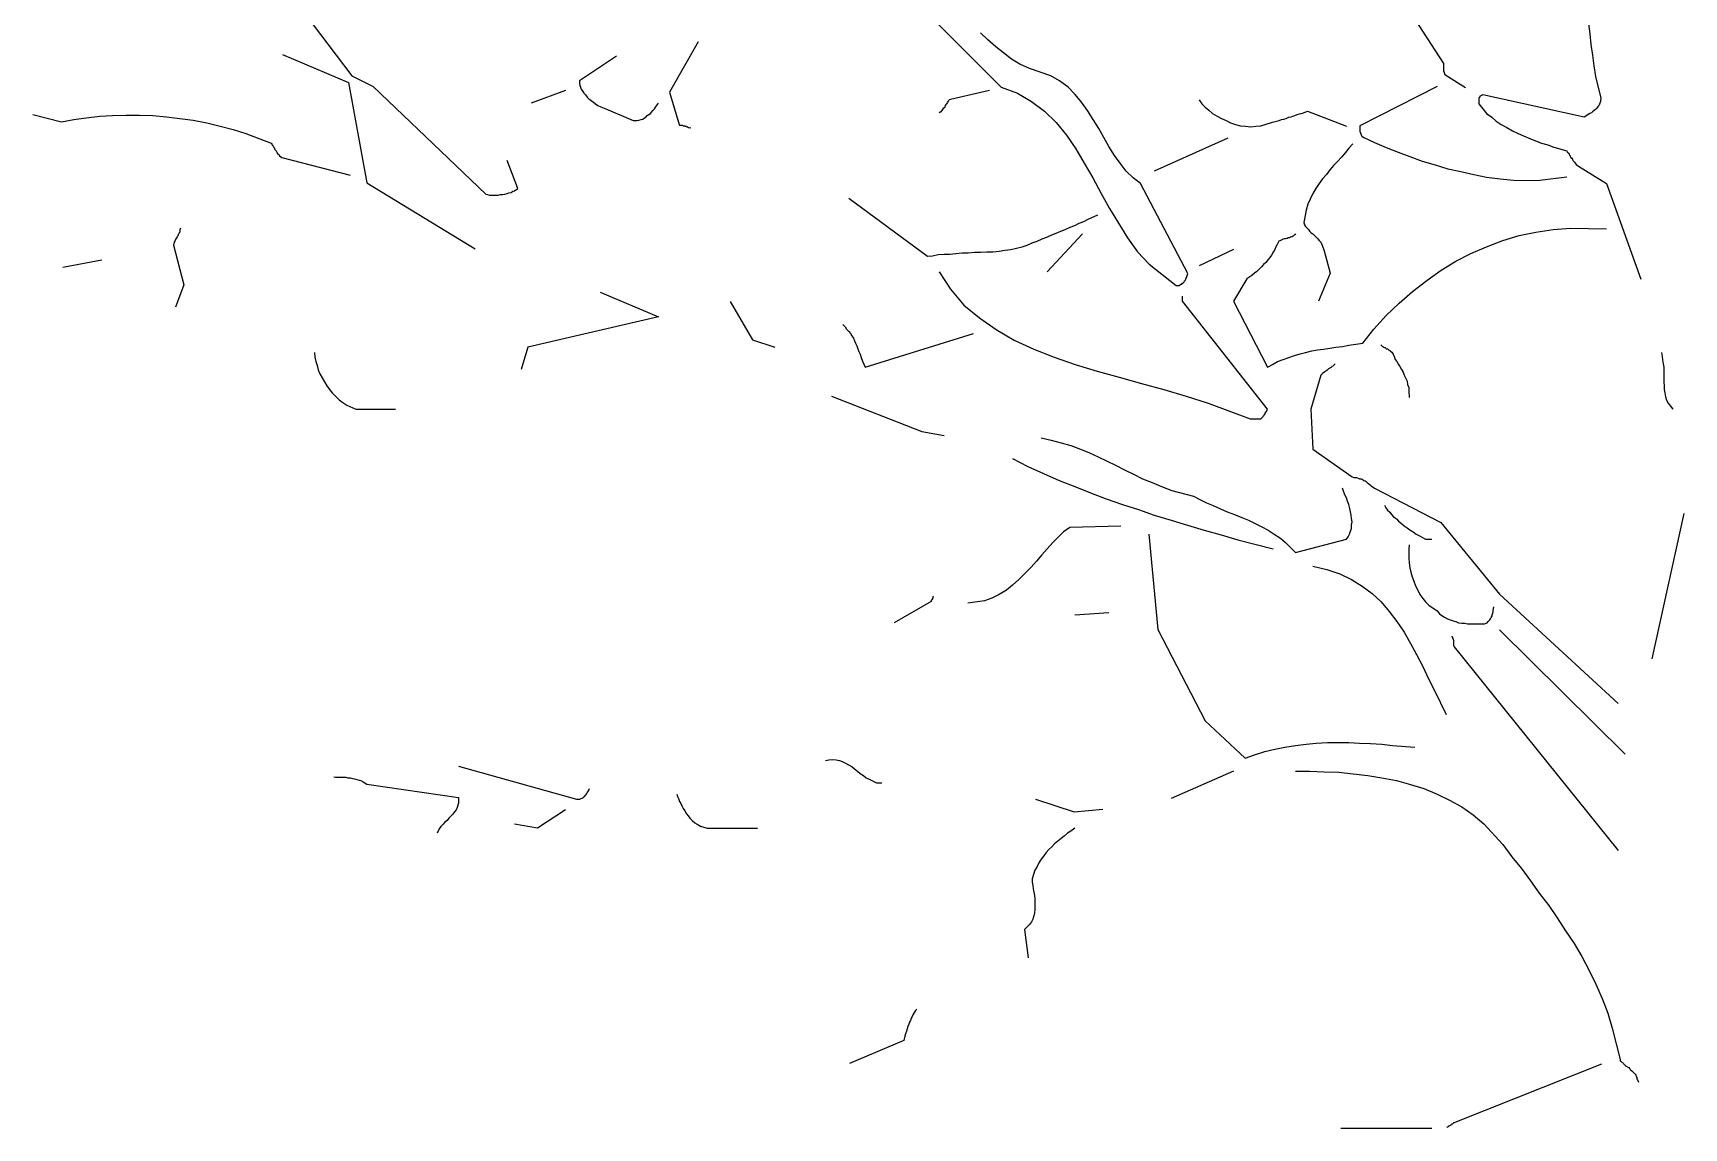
# Model space of a CAD drawing. Header units: metres. Extents: x -3.29 to 3.48, y 0 to 9.4.
# Drawn here: x -3.042 to -0.044, y 3.668 to 5.656 of the extents above; entities that cross this region are included whole.
import ezdxf

# ---------------------------------------------------------------- set-up
doc = ezdxf.new("R2010")
doc.units = ezdxf.units.M
doc.header["$LTSCALE"] = 0.2

msp = doc.modelspace()

# ---------------------------------------------------------------- linework, layer by layer
msp.add_line((-0.0445, 4.7832), (-0.103, 4.5193))
at = {"flags": 128}
for points in [[(-1.582, 5.856), (-1.2839, 5.5579), (-1.2544, 5.5467), (-1.2289, 5.5314), (-1.2055, 5.5141), (-1.1841, 5.4938), (-1.1658, 5.4704), (-1.1485, 5.446), (-1.1333, 5.4195), (-1.118, 5.3931), (-1.1028, 5.3646), (-1.0875, 5.3371), (-1.0712, 5.3107), (-1.0549, 5.2842), (-1.0366, 5.2588), (-1.0153, 5.2364), (-0.9664, 5.1977), (-0.9644, 5.1977), (-0.9634, 5.1977), (-0.9613, 5.1977), (-0.9593, 5.1987), (-0.9583, 5.1998), (-0.9562, 5.1998), (-0.9552, 5.2018), (-0.9532, 5.2028), (-0.9522, 5.2038), (-0.9512, 5.2059), (-0.9501, 5.2069), (-0.9491, 5.2089), (-0.9481, 5.211), (-0.9471, 5.214), (-0.9451, 5.2191), (-1.0315, 5.3829), (-1.0448, 5.3931), (-1.057, 5.4053), (-1.0682, 5.4195), (-1.0783, 5.4338), (-1.0885, 5.4501), (-1.0977, 5.4663), (-1.1068, 5.4826), (-1.117, 5.4989), (-1.1272, 5.5152), (-1.1384, 5.5304), (-1.1496, 5.5447), (-1.1628, 5.5579), (-1.178, 5.5691), (-1.1943, 5.5782), (-1.233, 5.5915), (-1.2503, 5.5996), (-1.2655, 5.6088), (-1.2798, 5.62), (-1.294, 5.6312), (-1.3083, 5.6434), (-1.3215, 5.6566)], [(-0.6012, 5.7858), (-0.4811, 5.6006), (-0.4811, 5.5986), (-0.4811, 5.5976), (-0.4811, 5.5966), (-0.4811, 5.5945), (-0.4811, 5.5935), (-0.4811, 5.5925), (-0.4811, 5.5905), (-0.4811, 5.5894), (-0.4811, 5.5884), (-0.4811, 5.5864), (-0.4801, 5.5854), (-0.4801, 5.5844), (-0.4791, 5.5823), (-0.4791, 5.5813), (-0.477, 5.5793), (-0.4414, 5.5569)], [(-2.5485, 5.6912), (-2.463, 5.5782), (-2.4244, 5.5589), (-2.2199, 5.3636), (-2.2168, 5.3626), (-2.2138, 5.3615), (-2.2097, 5.3615), (-2.2056, 5.3615), (-2.2016, 5.3615), (-2.1975, 5.3615), (-2.1934, 5.3626), (-2.1894, 5.3626), (-2.1853, 5.3636), (-2.1812, 5.3646), (-2.1782, 5.3656), (-2.1741, 5.3666), (-2.171, 5.3687), (-2.168, 5.3697), (-2.1619, 5.3737), (-2.1812, 5.4246)], [(-0.2176, 5.6729), (-0.2156, 5.6546), (-0.2135, 5.6352), (-0.2105, 5.6159), (-0.2084, 5.5966), (-0.2054, 5.5772), (-0.1952, 5.5376), (-0.1962, 5.5335), (-0.1962, 5.5314), (-0.1973, 5.5284), (-0.1983, 5.5253), (-0.2003, 5.5233), (-0.2013, 5.5213), (-0.2034, 5.5192), (-0.2054, 5.5172), (-0.2074, 5.5152), (-0.2105, 5.5131), (-0.2125, 5.5111), (-0.2156, 5.5101), (-0.2186, 5.508), (-0.2207, 5.506), (-0.2257, 5.503), (-0.4099, 5.5437), (-0.4119, 5.5426), (-0.4129, 5.5426), (-0.414, 5.5416), (-0.415, 5.5416), (-0.415, 5.5406), (-0.416, 5.5396), (-0.416, 5.5386), (-0.417, 5.5386), (-0.417, 5.5376), (-0.417, 5.5355), (-0.417, 5.5345), (-0.417, 5.5335), (-0.417, 5.5325), (-0.417, 5.5304), (-0.417, 5.5274), (-0.4099, 5.5182), (-0.4028, 5.5101), (-0.3936, 5.503), (-0.3855, 5.4958), (-0.3763, 5.4897), (-0.3661, 5.4846), (-0.356, 5.4785), (-0.3458, 5.4735), (-0.3356, 5.4694), (-0.3244, 5.4643), (-0.3143, 5.4602), (-0.3031, 5.4562), (-0.2919, 5.4531), (-0.2807, 5.449), (-0.2573, 5.4419), (-0.2563, 5.4399), (-0.2552, 5.4389), (-0.2542, 5.4378), (-0.2532, 5.4358), (-0.2522, 5.4338), (-0.2512, 5.4328), (-0.2502, 5.4307), (-0.2481, 5.4287), (-0.2471, 5.4267), (-0.2461, 5.4246), (-0.2451, 5.4236), (-0.243, 5.4216), (-0.242, 5.4195), (-0.24, 5.4175), (-0.2359, 5.4144), (-0.185, 5.3829), (-0.123, 5.2089)], [(-1.8343, 5.6403), (-1.8862, 5.5487), (-1.8689, 5.4897), (-1.8679, 5.4887), (-1.8668, 5.4887), (-1.8658, 5.4887), (-1.8638, 5.4887), (-1.8628, 5.4887), (-1.8617, 5.4877), (-1.8597, 5.4877), (-1.8587, 5.4877), (-1.8577, 5.4867), (-1.8556, 5.4867), (-1.8546, 5.4857), (-1.8536, 5.4857), (-1.8516, 5.4846), (-1.8506, 5.4846), (-1.8475, 5.4836)], [(-2.5892, 5.6169), (-2.4691, 5.566), (-2.4356, 5.3839), (-2.2392, 5.2639)], [(-1.9828, 5.6139), (-2.05, 5.5691), (-2.05, 5.565), (-2.049, 5.561), (-2.0479, 5.5579), (-2.0469, 5.5538), (-2.0439, 5.5498), (-2.0418, 5.5467), (-2.0388, 5.5437), (-2.0357, 5.5396), (-2.0327, 5.5365), (-2.0286, 5.5335), (-2.0245, 5.5304), (-2.0205, 5.5274), (-2.0164, 5.5243), (-2.0113, 5.5223), (-2.0022, 5.5182), (-1.9523, 5.4969), (-1.9492, 5.4969), (-1.9452, 5.4969), (-1.9421, 5.4979), (-1.9381, 5.4989), (-1.935, 5.4999), (-1.932, 5.5019), (-1.9289, 5.504), (-1.9269, 5.506), (-1.9238, 5.508), (-1.9208, 5.5101), (-1.9187, 5.5131), (-1.9167, 5.5152), (-1.9136, 5.5182), (-1.9116, 5.5213), (-1.9065, 5.5284)], [(-2.0754, 5.5518), (-2.1375, 5.5284)], [(-1.3052, 5.5518), (-1.3764, 5.5355), (-1.3785, 5.5345), (-1.3795, 5.5335), (-1.3805, 5.5325), (-1.3815, 5.5304), (-1.3825, 5.5294), (-1.3836, 5.5274), (-1.3846, 5.5264), (-1.3856, 5.5243), (-1.3866, 5.5223), (-1.3876, 5.5203), (-1.3897, 5.5192), (-1.3907, 5.5172), (-1.3917, 5.5152), (-1.3937, 5.5131), (-1.3968, 5.5111)], [(-0.4923, 5.5589), (-0.6327, 5.4877), (-0.6327, 5.4857), (-0.6327, 5.4846), (-0.6327, 5.4836), (-0.6327, 5.4816), (-0.6327, 5.4806), (-0.6327, 5.4796), (-0.6327, 5.4775), (-0.6327, 5.4765), (-0.6317, 5.4755), (-0.6317, 5.4735), (-0.6307, 5.4724), (-0.6307, 5.4714), (-0.6297, 5.4694), (-0.6286, 5.4684), (-0.6256, 5.4663), (-0.6063, 5.4572), (-0.5849, 5.448), (-0.5635, 5.4399), (-0.5422, 5.4317), (-0.5198, 5.4236), (-0.4964, 5.4165), (-0.473, 5.4094), (-0.4496, 5.4043), (-0.4262, 5.3992), (-0.4028, 5.3941), (-0.3784, 5.391), (-0.3539, 5.389), (-0.3295, 5.388), (-0.3061, 5.389), (-0.2573, 5.3951)], [(-0.9247, 5.5345), (-0.9196, 5.5274), (-0.9135, 5.5213), (-0.9074, 5.5162), (-0.9003, 5.5101), (-0.8921, 5.505), (-0.884, 5.5009), (-0.8759, 5.4969), (-0.8677, 5.4928), (-0.8586, 5.4897), (-0.8494, 5.4877), (-0.8403, 5.4867), (-0.8311, 5.4857), (-0.8219, 5.4867), (-0.8128, 5.4877), (-0.7935, 5.4938), (-0.7894, 5.4948), (-0.7843, 5.4958), (-0.7792, 5.4969), (-0.7751, 5.4989), (-0.7711, 5.4999), (-0.767, 5.5009), (-0.7619, 5.503), (-0.7578, 5.504), (-0.7548, 5.505), (-0.7507, 5.506), (-0.7467, 5.508), (-0.7426, 5.5091), (-0.7395, 5.5101), (-0.7355, 5.5111), (-0.7283, 5.5141), (-0.6571, 5.4867)], [(-3.042, 5.508), (-2.9901, 5.4948), (-2.9677, 5.4989), (-2.9453, 5.5019), (-2.9209, 5.505), (-2.8975, 5.506), (-2.8731, 5.507), (-2.8486, 5.507), (-2.8242, 5.506), (-2.7998, 5.504), (-2.7754, 5.5009), (-2.751, 5.4979), (-2.7266, 5.4928), (-2.7021, 5.4867), (-2.6787, 5.4806), (-2.6553, 5.4735), (-2.6096, 5.4562), (-2.6085, 5.4541), (-2.6075, 5.4531), (-2.6065, 5.4511), (-2.6055, 5.4501), (-2.6045, 5.448), (-2.6034, 5.447), (-2.6034, 5.445), (-2.6014, 5.4429), (-2.6004, 5.4419), (-2.5994, 5.4399), (-2.5984, 5.4378), (-2.5973, 5.4358), (-2.5953, 5.4348), (-2.5943, 5.4328), (-2.5902, 5.4297), (-2.4661, 5.3982)], [(-0.8728, 5.4653), (-1.0061, 5.4053)], [(-0.6459, 5.4551), (-0.6531, 5.447), (-0.6592, 5.4389), (-0.6663, 5.4307), (-0.6734, 5.4226), (-0.6805, 5.4155), (-0.6876, 5.4073), (-0.6938, 5.3992), (-0.7009, 5.391), (-0.707, 5.3829), (-0.7131, 5.3737), (-0.7182, 5.3646), (-0.7233, 5.3544), (-0.7273, 5.3453), (-0.7304, 5.3341), (-0.7344, 5.3117), (-0.7334, 5.3076), (-0.7314, 5.3046), (-0.7294, 5.3025), (-0.7263, 5.2995), (-0.7243, 5.2964), (-0.7212, 5.2934), (-0.7182, 5.2913), (-0.7151, 5.2883), (-0.7121, 5.2852), (-0.709, 5.2822), (-0.707, 5.2791), (-0.7039, 5.2761), (-0.7019, 5.272), (-0.7009, 5.269), (-0.6978, 5.2608), (-0.6866, 5.2201), (-0.708, 5.1692)], [(-1.5606, 5.3564), (-1.4182, 5.2506), (-1.409, 5.2517), (-1.3988, 5.2537), (-1.3876, 5.2547), (-1.3775, 5.2547), (-1.3663, 5.2557), (-1.3551, 5.2567), (-1.3439, 5.2567), (-1.3327, 5.2578), (-1.3215, 5.2578), (-1.3103, 5.2588), (-1.2991, 5.2588), (-1.2879, 5.2598), (-1.2778, 5.2618), (-1.2666, 5.2628), (-1.2462, 5.2679), (-1.2371, 5.271), (-1.2279, 5.2751), (-1.2187, 5.2781), (-1.2096, 5.2822), (-1.2014, 5.2852), (-1.1923, 5.2893), (-1.1841, 5.2924), (-1.176, 5.2964), (-1.1679, 5.2995), (-1.1587, 5.3035), (-1.1506, 5.3066), (-1.1424, 5.3107), (-1.1343, 5.3137), (-1.1262, 5.3178), (-1.1089, 5.3259)], [(-2.7744, 5.3015), (-2.7754, 5.2985), (-2.7754, 5.2964), (-2.7754, 5.2944), (-2.7764, 5.2934), (-2.7774, 5.2913), (-2.7784, 5.2903), (-2.7784, 5.2883), (-2.7795, 5.2873), (-2.7805, 5.2862), (-2.7815, 5.2842), (-2.7825, 5.2822), (-2.7835, 5.2812), (-2.7845, 5.2781), (-2.7856, 5.2761), (-2.7866, 5.271), (-2.7683, 5.1987), (-2.7835, 5.1581)], [(-1.1363, 5.2913), (-1.2004, 5.2222)], [(-0.7497, 5.2913), (-0.7507, 5.2893), (-0.7517, 5.2893), (-0.7528, 5.2883), (-0.7538, 5.2873), (-0.7558, 5.2862), (-0.7568, 5.2862), (-0.7589, 5.2852), (-0.7609, 5.2842), (-0.7629, 5.2842), (-0.765, 5.2832), (-0.768, 5.2822), (-0.7701, 5.2822), (-0.7731, 5.2812), (-0.7751, 5.2801), (-0.7802, 5.2781), (-0.7833, 5.272), (-0.7853, 5.2679), (-0.7874, 5.2628), (-0.7904, 5.2578), (-0.7935, 5.2527), (-0.7965, 5.2486), (-0.7996, 5.2445), (-0.8036, 5.2394), (-0.8077, 5.2354), (-0.8118, 5.2313), (-0.8158, 5.2272), (-0.8199, 5.2232), (-0.824, 5.2201), (-0.8291, 5.216), (-0.8382, 5.2099), (-0.8626, 5.1692), (-0.8006, 5.0492), (-0.7914, 5.0543), (-0.7823, 5.0594), (-0.7721, 5.0634), (-0.7619, 5.0665), (-0.7517, 5.0706), (-0.7416, 5.0736), (-0.7314, 5.0756), (-0.7202, 5.0787), (-0.71, 5.0807), (-0.6988, 5.0817), (-0.6876, 5.0838), (-0.6765, 5.0858), (-0.6642, 5.0868), (-0.6531, 5.0889), (-0.6276, 5.0929), (-0.6073, 5.1184), (-0.5849, 5.1428), (-0.5615, 5.1652), (-0.5371, 5.1865), (-0.5116, 5.2069), (-0.4852, 5.2252), (-0.4587, 5.2415), (-0.4313, 5.2557), (-0.4028, 5.2679), (-0.3733, 5.2791), (-0.3438, 5.2883), (-0.3132, 5.2944), (-0.2817, 5.2995), (-0.2502, 5.3015), (-0.185, 5.3005)], [(-0.8626, 5.2628), (-0.9247, 5.2333)], [(-2.9168, 5.2435), (-2.988, 5.2303)], [(-1.3968, 5.2222), (-1.3764, 5.1906), (-1.352, 5.1621), (-1.3235, 5.1387), (-1.293, 5.1174), (-1.2605, 5.098), (-1.2248, 5.0817), (-1.1882, 5.0675), (-1.1496, 5.0543), (-1.1099, 5.0421), (-1.0702, 5.0309), (-1.0295, 5.0197), (-0.9888, 5.0085), (-0.9481, 4.9963), (-0.9084, 4.9841), (-0.8321, 4.9556), (-0.8311, 4.9556), (-0.8291, 4.9556), (-0.827, 4.9556), (-0.825, 4.9556), (-0.824, 4.9556), (-0.8219, 4.9556), (-0.8209, 4.9556), (-0.8189, 4.9556), (-0.8179, 4.9556), (-0.8169, 4.9556), (-0.8158, 4.9556), (-0.8148, 4.9556), (-0.8138, 4.9556), (-0.8128, 4.9556), (-0.8118, 4.9566), (-0.8108, 4.9576), (-0.8097, 4.9576), (-0.8097, 4.9586), (-0.8087, 4.9597), (-0.8077, 4.9607), (-0.8067, 4.9617), (-0.8067, 4.9627), (-0.8057, 4.9637), (-0.8047, 4.9647), (-0.8047, 4.9658), (-0.8036, 4.9678), (-0.8026, 4.9688), (-0.8006, 4.9729), (-0.9552, 5.1692), (-0.9552, 5.1703), (-0.9552, 5.1713), (-0.9552, 5.1723), (-0.9552, 5.1733), (-0.9552, 5.1743), (-0.9552, 5.1753), (-0.9552, 5.1764), (-0.9552, 5.1774), (-0.9552, 5.1784)], [(-2.0123, 5.1855), (-1.9065, 5.1408), (-2.1436, 5.0858), (-2.1558, 5.0451)], [(-1.7763, 5.1682), (-1.7356, 5.099), (-1.6949, 5.0858)], [(-1.5718, 5.1265), (-1.5677, 5.1224), (-1.5647, 5.1184), (-1.5606, 5.1143), (-1.5575, 5.1102), (-1.5555, 5.1062), (-1.5525, 5.1021), (-1.5504, 5.097), (-1.5484, 5.0929), (-1.5463, 5.0879), (-1.5443, 5.0828), (-1.5423, 5.0777), (-1.5402, 5.0726), (-1.5382, 5.0665), (-1.5362, 5.0604), (-1.5311, 5.0492), (-1.3347, 5.1102)], [(-2.5312, 5.0756), (-2.5302, 5.0675), (-2.5282, 5.0594), (-2.5261, 5.0522), (-2.5241, 5.0441), (-2.521, 5.037), (-2.517, 5.0299), (-2.5129, 5.0227), (-2.5088, 5.0156), (-2.5037, 5.0085), (-2.4987, 5.0024), (-2.4925, 4.9963), (-2.4864, 4.9902), (-2.4793, 4.9851), (-2.4722, 4.98), (-2.4559, 4.9729), (-2.3837, 4.9729)], [(-0.5951, 5.0899), (-0.594, 5.0889), (-0.593, 5.0879), (-0.592, 5.0868), (-0.591, 5.0868), (-0.59, 5.0858), (-0.5879, 5.0848), (-0.5869, 5.0848), (-0.5859, 5.0838), (-0.5849, 5.0828), (-0.5829, 5.0828), (-0.5818, 5.0817), (-0.5808, 5.0807), (-0.5788, 5.0797), (-0.5778, 5.0787), (-0.5747, 5.0767), (-0.5727, 5.0726), (-0.5706, 5.0685), (-0.5686, 5.0634), (-0.5656, 5.0594), (-0.5625, 5.0543), (-0.5605, 5.0502), (-0.5574, 5.0451), (-0.5544, 5.04), (-0.5523, 5.0349), (-0.5493, 5.0288), (-0.5472, 5.0238), (-0.5462, 5.0176), (-0.5442, 5.0126), (-0.5442, 5.0065), (-0.5432, 4.9942)], [(-0.0853, 5.0756), (-0.0843, 5.0685), (-0.0833, 5.0624), (-0.0823, 5.0553), (-0.0813, 5.0492), (-0.0813, 5.0421), (-0.0813, 5.0349), (-0.0813, 5.0288), (-0.0813, 5.0217), (-0.0802, 5.0156), (-0.0802, 5.0085), (-0.0792, 5.0024), (-0.0782, 4.9953), (-0.0762, 4.9892), (-0.0731, 4.9841), (-0.065, 4.9729)], [(-0.6775, 5.0553), (-0.6795, 5.0533), (-0.6805, 5.0522), (-0.6815, 5.0512), (-0.6836, 5.0502), (-0.6846, 5.0492), (-0.6866, 5.0482), (-0.6876, 5.0472), (-0.6897, 5.0461), (-0.6917, 5.0441), (-0.6927, 5.0431), (-0.6948, 5.0421), (-0.6968, 5.041), (-0.6988, 5.039), (-0.7009, 5.038), (-0.7039, 5.0349), (-0.7222, 4.9729), (-0.7182, 4.9006), (-0.647, 4.8498), (-0.6439, 4.8488), (-0.6408, 4.8488), (-0.6388, 4.8488), (-0.6358, 4.8477), (-0.6337, 4.8467), (-0.6307, 4.8467), (-0.6286, 4.8457), (-0.6256, 4.8437), (-0.6235, 4.8427), (-0.6215, 4.8416), (-0.6195, 4.8396), (-0.6164, 4.8376), (-0.6144, 4.8355), (-0.6124, 4.8335), (-0.6063, 4.8294), (-0.4862, 4.7674), (-0.3794, 4.6371), (-0.1637, 4.4387)], [(-1.5921, 4.9963), (-1.4283, 4.9322), (-1.3876, 4.9251)], [(-1.2116, 4.921), (-1.1933, 4.9169), (-1.175, 4.9118), (-1.1577, 4.9068), (-1.1404, 4.9006), (-1.1241, 4.8935), (-1.1078, 4.8864), (-1.0916, 4.8783), (-1.0763, 4.8711), (-1.06, 4.863), (-1.0437, 4.8549), (-1.0275, 4.8467), (-1.0102, 4.8396), (-0.9929, 4.8325), (-0.9746, 4.8254), (-0.9349, 4.8152), (-0.9237, 4.8091), (-0.9115, 4.803), (-0.8993, 4.7979), (-0.886, 4.7918), (-0.8738, 4.7867), (-0.8606, 4.7816), (-0.8474, 4.7765), (-0.8352, 4.7714), (-0.823, 4.7653), (-0.8108, 4.7592), (-0.7996, 4.7531), (-0.7884, 4.746), (-0.7772, 4.7389), (-0.768, 4.7307), (-0.7497, 4.7124), (-0.6571, 4.7368), (-0.6541, 4.7409), (-0.652, 4.746), (-0.65, 4.7511), (-0.648, 4.7562), (-0.648, 4.7623), (-0.647, 4.7684), (-0.648, 4.7745), (-0.649, 4.7806), (-0.65, 4.7867), (-0.651, 4.7928), (-0.6531, 4.7999), (-0.6551, 4.806), (-0.6571, 4.8121), (-0.6602, 4.8172), (-0.6642, 4.8294)], [(-1.2635, 4.8833), (-1.236, 4.8691), (-1.2075, 4.8559), (-1.1791, 4.8437), (-1.1506, 4.8325), (-1.1221, 4.8213), (-1.0936, 4.8101), (-1.0641, 4.7999), (-1.0346, 4.7908), (-1.0061, 4.7806), (-0.9756, 4.7714), (-0.9461, 4.7623), (-0.9155, 4.7531), (-0.885, 4.745), (-0.8545, 4.7358), (-0.7904, 4.7195)], [(-0.5879, 4.7989), (-0.5859, 4.7938), (-0.5829, 4.7897), (-0.5788, 4.7857), (-0.5757, 4.7816), (-0.5717, 4.7775), (-0.5666, 4.7735), (-0.5625, 4.7694), (-0.5574, 4.7653), (-0.5523, 4.7613), (-0.5472, 4.7572), (-0.5422, 4.7541), (-0.5361, 4.7501), (-0.531, 4.746), (-0.5249, 4.7429), (-0.5137, 4.7368), (-0.5127, 4.7368), (-0.5116, 4.7368), (-0.5106, 4.7368), (-0.5096, 4.7368), (-0.5086, 4.7368), (-0.5076, 4.7368), (-0.5065, 4.7368), (-0.5055, 4.7368), (-0.5045, 4.7368), (-0.5035, 4.7368), (-0.5025, 4.7368)], [(-1.0671, 4.7602), (-1.1597, 4.7582), (-1.1709, 4.7501), (-1.1801, 4.7409), (-1.1903, 4.7307), (-1.2004, 4.7195), (-1.2106, 4.7084), (-1.2198, 4.6972), (-1.2299, 4.686), (-1.2411, 4.6748), (-1.2523, 4.6636), (-1.2635, 4.6534), (-1.2747, 4.6443), (-1.2879, 4.6361), (-1.3012, 4.63), (-1.3144, 4.6249), (-1.3449, 4.6209)], [(-1.0163, 4.746), (-1, 4.573), (-0.9135, 4.4072), (-0.8413, 4.339), (-0.824, 4.3451), (-0.8057, 4.3512), (-0.7874, 4.3553), (-0.769, 4.3594), (-0.7497, 4.3624), (-0.7304, 4.3645), (-0.7121, 4.3665), (-0.6917, 4.3675), (-0.6724, 4.3675), (-0.6531, 4.3675), (-0.6337, 4.3665), (-0.6134, 4.3655), (-0.593, 4.3645), (-0.5737, 4.3624), (-0.533, 4.3594)], [(-0.5432, 4.7267), (-0.5442, 4.7185), (-0.5442, 4.7104), (-0.5442, 4.7022), (-0.5432, 4.6941), (-0.5422, 4.685), (-0.5401, 4.6768), (-0.5381, 4.6687), (-0.535, 4.6605), (-0.532, 4.6524), (-0.5279, 4.6443), (-0.5238, 4.6361), (-0.5188, 4.629), (-0.5137, 4.6229), (-0.5076, 4.6168), (-0.4923, 4.6066), (-0.4882, 4.6015), (-0.4842, 4.5985), (-0.4791, 4.5954), (-0.474, 4.5924), (-0.4689, 4.5903), (-0.4638, 4.5883), (-0.4587, 4.5873), (-0.4536, 4.5852), (-0.4475, 4.5842), (-0.4424, 4.5842), (-0.4374, 4.5832), (-0.4323, 4.5832), (-0.4272, 4.5832), (-0.4211, 4.5832), (-0.4109, 4.5832), (-0.4089, 4.5832), (-0.4068, 4.5832), (-0.4038, 4.5842), (-0.4018, 4.5852), (-0.3997, 4.5873), (-0.3987, 4.5883), (-0.3967, 4.5903), (-0.3956, 4.5924), (-0.3946, 4.5944), (-0.3926, 4.5975), (-0.3926, 4.5995), (-0.3916, 4.6025), (-0.3906, 4.6056), (-0.3906, 4.6076), (-0.3895, 4.6137)], [(-0.7182, 4.688), (-0.6927, 4.6819), (-0.6693, 4.6738), (-0.648, 4.6636), (-0.6286, 4.6514), (-0.6103, 4.6382), (-0.594, 4.6229), (-0.5798, 4.6056), (-0.5656, 4.5873), (-0.5523, 4.5679), (-0.5411, 4.5476), (-0.5299, 4.5273), (-0.5188, 4.5059), (-0.5086, 4.4835), (-0.4974, 4.4621), (-0.476, 4.4184)], [(-1.407, 4.6331), (-1.408, 4.632), (-1.408, 4.631), (-1.408, 4.63), (-1.409, 4.63), (-1.409, 4.629), (-1.409, 4.628), (-1.41, 4.627), (-1.41, 4.6259), (-1.411, 4.6259), (-1.411, 4.6249), (-1.411, 4.6239), (-1.4782, 4.5852)], [(-1.1506, 4.5995), (-1.0885, 4.6036)], [(-0.4658, 4.5608), (-0.4658, 4.5598), (-0.4648, 4.5588), (-0.4648, 4.5568), (-0.4638, 4.5557), (-0.4638, 4.5547), (-0.4628, 4.5537), (-0.4628, 4.5527), (-0.4628, 4.5517), (-0.4628, 4.5507), (-0.4628, 4.5486), (-0.4628, 4.5476), (-0.4628, 4.5466), (-0.4628, 4.5445), (-0.4628, 4.5435), (-0.4618, 4.5415), (-0.1637, 4.1712)], [(-0.3794, 4.572), (-0.1515, 4.3462)], [(-2.2697, 4.3248), (-2.0551, 4.2648), (-2.053, 4.2648), (-2.051, 4.2648), (-2.049, 4.2648), (-2.0469, 4.2658), (-2.0449, 4.2668), (-2.0429, 4.2678), (-2.0418, 4.2688), (-2.0408, 4.2698), (-2.0388, 4.2719), (-2.0378, 4.2729), (-2.0367, 4.2749), (-2.0357, 4.2759), (-2.0347, 4.278), (-2.0337, 4.28), (-2.0317, 4.2841)], [(-1.6033, 4.335), (-1.5972, 4.336), (-1.5901, 4.337), (-1.584, 4.336), (-1.5779, 4.335), (-1.5728, 4.3329), (-1.5667, 4.3299), (-1.5616, 4.3268), (-1.5555, 4.3238), (-1.5504, 4.3197), (-1.5453, 4.3156), (-1.5402, 4.3116), (-1.5341, 4.3075), (-1.5291, 4.3034), (-1.5229, 4.3004), (-1.5107, 4.2943), (-1.5097, 4.2943), (-1.5087, 4.2943), (-1.5077, 4.2943), (-1.5067, 4.2943), (-1.5057, 4.2943), (-1.5046, 4.2943), (-1.5036, 4.2943), (-1.5026, 4.2943), (-1.5016, 4.2943), (-1.5006, 4.2943)], [(-2.4956, 4.3055), (-2.4925, 4.3044), (-2.4895, 4.3044), (-2.4854, 4.3044), (-2.4824, 4.3044), (-2.4783, 4.3044), (-2.4742, 4.3044), (-2.4702, 4.3034), (-2.4661, 4.3034), (-2.462, 4.3024), (-2.458, 4.3014), (-2.4539, 4.3004), (-2.4498, 4.2994), (-2.4468, 4.2983), (-2.4427, 4.2963), (-2.4356, 4.2922), (-2.2697, 4.2678), (-2.2697, 4.2627), (-2.2697, 4.2576), (-2.2708, 4.2536), (-2.2718, 4.2495), (-2.2738, 4.2454), (-2.2769, 4.2414), (-2.2799, 4.2373), (-2.283, 4.2342), (-2.287, 4.2302), (-2.2901, 4.2261), (-2.2942, 4.223), (-2.2972, 4.219), (-2.3013, 4.2149), (-2.3043, 4.2108), (-2.3084, 4.2027)], [(-0.8626, 4.3156), (-0.9756, 4.2658)], [(-0.7497, 4.3156), (-0.7243, 4.3156), (-0.6978, 4.3146), (-0.6714, 4.3136), (-0.6449, 4.3105), (-0.6185, 4.3075), (-0.593, 4.3034), (-0.5666, 4.2983), (-0.5411, 4.2912), (-0.5167, 4.2841), (-0.4923, 4.2739), (-0.4699, 4.2627), (-0.4475, 4.2505), (-0.4272, 4.2363), (-0.4079, 4.22), (-0.3733, 4.1823), (-0.357, 4.16), (-0.3397, 4.1386), (-0.3234, 4.1162), (-0.3071, 4.0938), (-0.2898, 4.0714), (-0.2746, 4.0491), (-0.2593, 4.0257), (-0.2441, 4.0023), (-0.2298, 3.9789), (-0.2166, 3.9534), (-0.2044, 3.929), (-0.1932, 3.9026), (-0.183, 3.8761), (-0.1749, 3.8486), (-0.1606, 3.7917), (-0.1606, 3.7906), (-0.1606, 3.7896), (-0.1596, 3.7886), (-0.1586, 3.7886), (-0.1576, 3.7876), (-0.1566, 3.7866), (-0.1555, 3.7856), (-0.1545, 3.7845), (-0.1535, 3.7835), (-0.1525, 3.7825), (-0.1515, 3.7815), (-0.1504, 3.7805), (-0.1484, 3.7794), (-0.1474, 3.7784), (-0.1443, 3.7774), (-0.1433, 3.7754), (-0.1423, 3.7744), (-0.1413, 3.7733), (-0.1393, 3.7713), (-0.1382, 3.7703), (-0.1372, 3.7693), (-0.1362, 3.7683), (-0.1342, 3.7662), (-0.1332, 3.7652), (-0.1321, 3.7632), (-0.1311, 3.7611), (-0.1301, 3.7591), (-0.1301, 3.7571), (-0.1291, 3.755), (-0.127, 3.751)], [(-1.8729, 4.2739), (-1.8719, 4.2698), (-1.8699, 4.2658), (-1.8679, 4.2607), (-1.8658, 4.2566), (-1.8638, 4.2525), (-1.8617, 4.2475), (-1.8587, 4.2434), (-1.8556, 4.2383), (-1.8526, 4.2342), (-1.8495, 4.2302), (-1.8455, 4.2261), (-1.8404, 4.222), (-1.8363, 4.219), (-1.8302, 4.2159), (-1.818, 4.2119), (-1.7264, 4.2119)], [(-1.2218, 4.2648), (-1.1516, 4.2414), (-1.0997, 4.2464)], [(-2.0754, 4.2454), (-2.1263, 4.2119), (-2.168, 4.219)], [(-1.1506, 4.2119), (-1.1577, 4.2068), (-1.1638, 4.2027), (-1.1699, 4.1976), (-1.175, 4.1935), (-1.1811, 4.1885), (-1.1872, 4.1834), (-1.1923, 4.1783), (-1.1974, 4.1732), (-1.2025, 4.1681), (-1.2065, 4.162), (-1.2116, 4.1559), (-1.2157, 4.1488), (-1.2187, 4.1427), (-1.2228, 4.1355), (-1.2279, 4.1203), (-1.2279, 4.1142), (-1.2269, 4.1081), (-1.2259, 4.102), (-1.2248, 4.0959), (-1.2238, 4.0898), (-1.2228, 4.0837), (-1.2228, 4.0765), (-1.2228, 4.0704), (-1.2228, 4.0643), (-1.2238, 4.0582), (-1.2248, 4.0531), (-1.2269, 4.047), (-1.2289, 4.0419), (-1.233, 4.0369), (-1.2421, 4.0277), (-1.235, 3.9768)], [(-1.4375, 3.8832), (-1.4395, 3.8812), (-1.4416, 3.8781), (-1.4426, 3.8761), (-1.4446, 3.8731), (-1.4456, 3.87), (-1.4477, 3.8669), (-1.4487, 3.8629), (-1.4507, 3.8598), (-1.4517, 3.8558), (-1.4538, 3.8517), (-1.4548, 3.8476), (-1.4558, 3.8435), (-1.4578, 3.8385), (-1.4589, 3.8344), (-1.4609, 3.8263), (-1.5596, 3.7845)], [(-0.1942, 3.7835), (-0.4608, 3.6777), (-0.4618, 3.6767), (-0.4628, 3.6767), (-0.4638, 3.6757), (-0.4648, 3.6747), (-0.4658, 3.6747), (-0.4669, 3.6736), (-0.4679, 3.6726), (-0.4699, 3.6716), (-0.4709, 3.6706), (-0.472, 3.6706), (-0.473, 3.6696), (-0.474, 3.6686), (-0.475, 3.6686)], [(-0.6673, 3.6675), (-0.5025, 3.6675)]]:
    msp.add_lwpolyline(points, dxfattribs=at)

doc.saveas('drawing.dxf')
